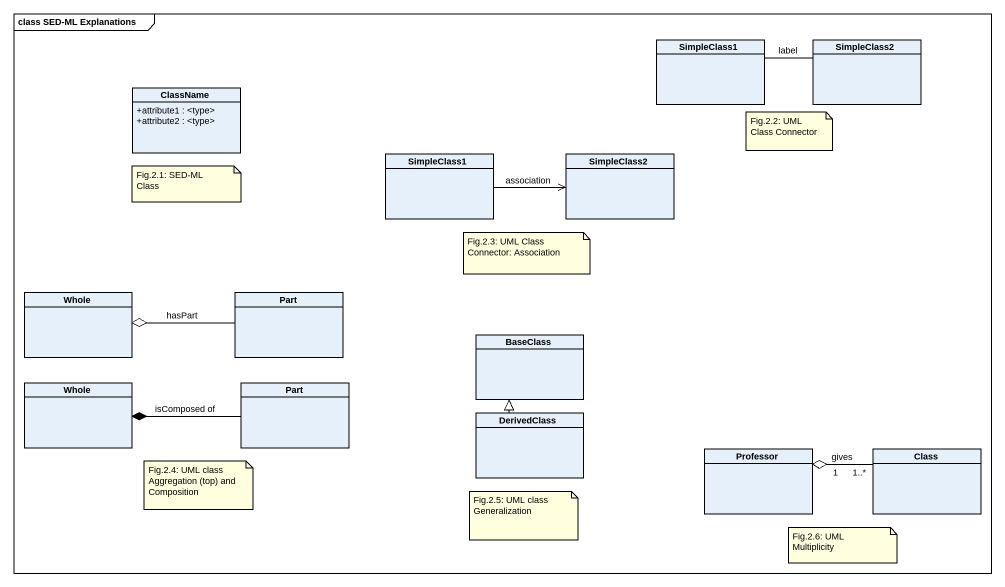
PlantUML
@startuml
mainframe class SED-ML Explanations
hide circle
hide empty members
skinparam classAttributeIconSize 0
class SimpleClass1
class SimpleClass2
class ClassName {
  +attribute1 : <type>
  +attribute2 : <type>
}
class "SimpleClass1" as SimpleClass1_2
class "SimpleClass2" as SimpleClass2_2
class Whole
class Part
class BaseClass
class "Whole" as Whole_2
class "Part" as Part_2
class DerivedClass
class Professor
class "Class" as Class_
SimpleClass1 -right- SimpleClass2 : label
SimpleClass1_2 -right-> SimpleClass2_2 : association
Whole o-right- Part : hasPart
Whole_2 *-right- Part_2 : isComposed of
DerivedClass -up-|> BaseClass
Professor "1" o-right- "1..*" Class_ : gives
note as N1
  Fig.2.2: UML Class Connector
end note
note as N2
  Fig.2.1: SED-ML Class
end note
note as N3
  Fig.2.3: UML Class Connector: Association
end note
note as N4
  Fig.2.4: UML class Aggregation (top) and Composition
end note
note as N5
  Fig.2.5: UML class Generalization
end note
note as N6
  Fig.2.6: UML Multiplicity
end note
@enduml
